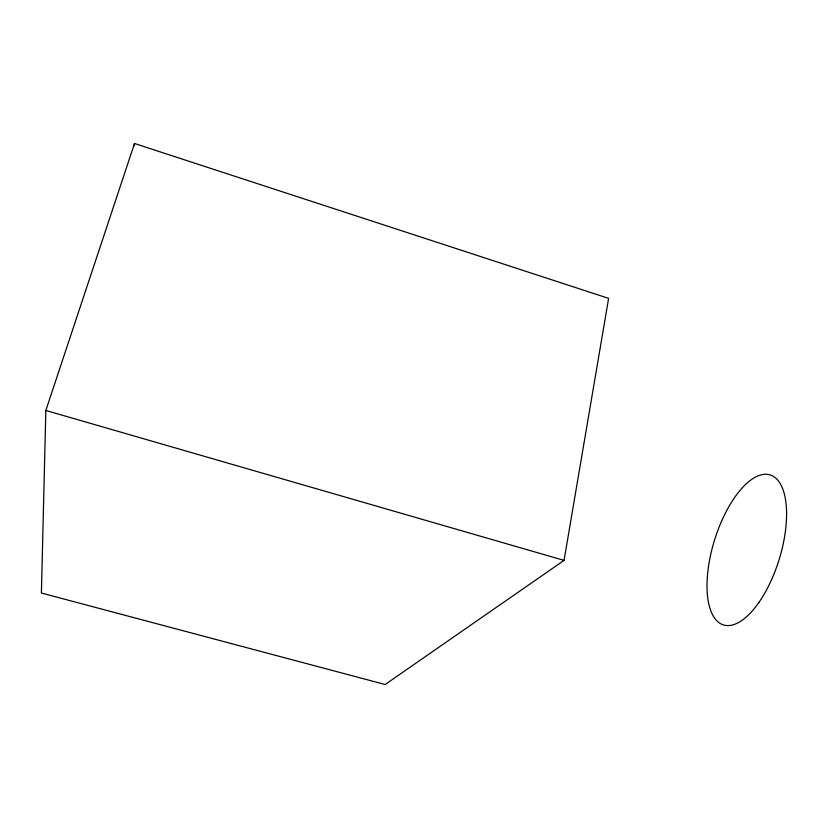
<?xml version="1.0" encoding="UTF-8"?>
<svg xmlns="http://www.w3.org/2000/svg" width="828" height="828" viewBox="0 0 828 828"><rect width="100%" height="100%" fill="white"/><g stroke="black" fill="none" stroke-linecap="round" stroke-linejoin="round"><path stroke-width="1.24" d="M45.84 410.46L41.4 593.034L385.144 684.508L564.054 560.39L608.621 298.37L134.509 143.492L45.84 410.46L564.054 560.39M134.177 146.049L134.509 143.492M759.059 602.215A78.546 33.731 -72.7 0 0 773.487 476.442A78.546 33.731 -72.7 0 0 707.888 571.175A78.546 33.731 -72.7 0 0 759.059 602.215"/></g></svg>
